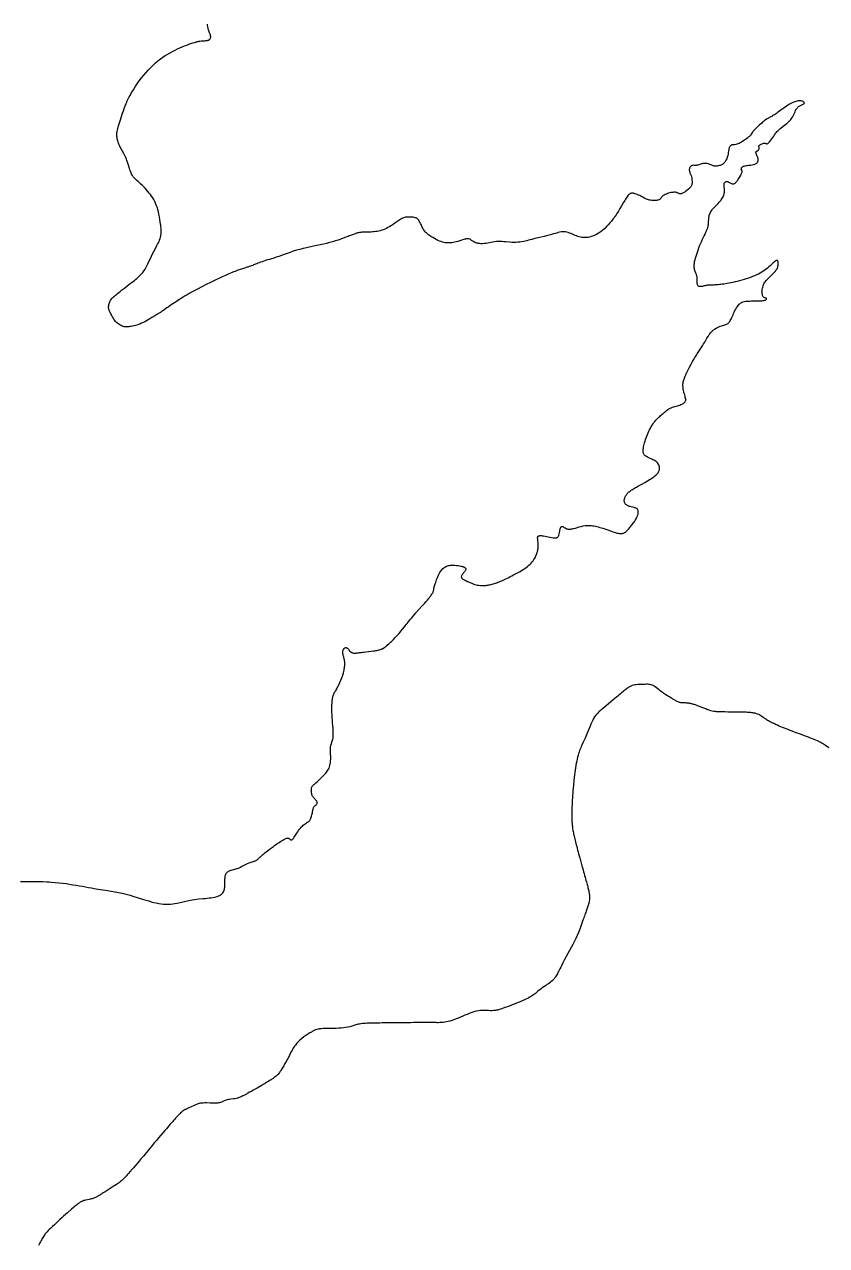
# Model space of a CAD drawing. Header units: millimetres. Extents: x -2361 to 3434, y -911 to 5460.
# Drawn here: x -776 to 1315, y -909 to 2275 of the extents above; entities that cross this region are included whole.
import ezdxf

# ---------------------------------------------------------------- set-up
doc = ezdxf.new("R2010")
doc.units = ezdxf.units.MM
doc.layers.add('180', color=7, linetype='Continuous')

msp = doc.modelspace()

# ---------------------------------------------------------------- linework, layer by layer
at = {"layer": '180', "elevation": 180}
for points in [[(-786.7, 40.2), (-763.2, 40.3), (-751.4, 40.2), (-739.9, 40), (-728.5, 39.6), (-717.5, 39.1), (-712.1, 38.8), (-706.8, 38.4), (-696.5, 37.6), (-686.6, 36.6), (-677, 35.5), (-667.7, 34.3), (-658.7, 33), (-650, 31.6), (-641.5, 30.2), (-633.2, 28.8), (-625.1, 27.3), (-617.2, 25.8), (-609.4, 24.4), (-601.7, 23), (-594.1, 21.7), (-579.2, 19.2), (-564.5, 16.9), (-550, 14.5), (-535.7, 12), (-521.5, 9.2), (-514.5, 7.6), (-507.5, 5.9), (-500.5, 4), (-493.5, 2), (-479.6, -2.3), (-465.8, -6.7), (-459, -8.8), (-452.3, -10.9), (-445.6, -12.8), (-439, -14.6), (-432.5, -16.1), (-426.1, -17.4), (-419.8, -18.3), (-413.5, -19), (-407.4, -19.2), (-401.4, -19.2), (-395.5, -18.8), (-389.6, -18.2), (-383.9, -17.4), (-378.1, -16.4), (-366.8, -14.1), (-355.6, -11.6), (-344.3, -9.2), (-338.6, -8.1), (-332.9, -7.2), (-321.6, -5.7), (-310.4, -4.5), (-305, -4), (-299.8, -3.4), (-294.7, -2.9), (-289.9, -2.3), (-285.3, -1.6), (-281, -0.8), (-277, 0.1), (-273.4, 1.1), (-270.1, 2.3), (-267.2, 3.7), (-264.7, 5.2), (-262.5, 6.9), (-260.6, 8.7), (-259, 10.7), (-257.6, 12.8), (-256.5, 15), (-255.6, 17.3), (-254.9, 19.7), (-254.3, 22.2), (-253.9, 24.8), (-253.7, 27.5), (-253.5, 30.2), (-253.5, 35.8), (-253.5, 41.4), (-253.4, 46.9), (-253.2, 49.5), (-253, 52), (-252.6, 54.4), (-252, 56.7), (-251.2, 58.8), (-250.2, 60.7), (-249, 62.5), (-247.5, 64), (-245.8, 65.3), (-243.9, 66.5), (-241.8, 67.5), (-239.6, 68.5), (-237.3, 69.3), (-234.9, 70), (-230.1, 71.4), (-225.2, 72.7), (-222.9, 73.4), (-220.7, 74.1), (-218.5, 74.9), (-216.5, 75.8), (-212.7, 77.6), (-209, 79.5), (-205.5, 81.4), (-202, 83.3), (-198.4, 85.1), (-194.6, 86.7), (-190.6, 88.2), (-182.6, 90.8), (-178.8, 92.1), (-175.3, 93.4), (-173.8, 94.1), (-172.3, 94.8), (-171, 95.6), (-169.7, 96.4), (-167.4, 98.3), (-166.3, 99.3), (-165.1, 100.4), (-163.8, 101.7), (-162.3, 103.1), (-160.8, 104.6), (-159, 106.3), (-157, 108.1), (-154.7, 110.2), (-152.1, 112.4), (-149.2, 114.8), (-146, 117.3), (-142.5, 120), (-138.8, 122.8), (-135, 125.7), (-127.1, 131.4), (-123.2, 134.2), (-119.3, 136.9), (-115.6, 139.5), (-112, 141.9), (-108.7, 144.1), (-105.6, 146.1), (-104.1, 146.9), (-102.8, 147.7), (-100.3, 149.2), (-98.2, 150.3), (-96.3, 151.2), (-94.7, 152), (-93.2, 152.5), (-92, 152.8), (-91, 153.1), (-90.1, 153.1), (-89.3, 153.1), (-88.1, 152.8), (-87.1, 152.3), (-86.2, 151.7), (-84.6, 150.5), (-83.2, 149.4), (-82.5, 148.9), (-81.7, 148.5), (-81, 148.3), (-80.2, 148.2), (-79.5, 148.3), (-78.6, 148.6), (-77.8, 149.2), (-76.9, 149.9), (-75.9, 150.9), (-74.9, 152.2), (-73.8, 153.8), (-72.6, 155.7), (-71.2, 157.8), (-69.6, 160.3), (-67.9, 163.1), (-65.9, 166.2), (-63.7, 169.5), (-61.5, 172.8), (-59.1, 176.1), (-56.6, 179.2), (-54.1, 182.1), (-51.6, 184.6), (-49.1, 186.8), (-46.6, 188.8), (-44.2, 190.5), (-42, 192), (-39.9, 193.3), (-38, 194.5), (-36.3, 195.6), (-34.8, 196.7), (-33.4, 197.8), (-32.2, 199.2), (-31.1, 200.7), (-30.1, 202.6), (-29.2, 204.9), (-28.3, 207.5), (-27.4, 210.4), (-26.7, 213.3), (-25.4, 219.3), (-24.9, 222), (-24.4, 224.6), (-23.9, 226.9), (-23.5, 229), (-22.9, 230.9), (-22.3, 232.6), (-21.4, 234.2), (-20.4, 235.6), (-19.2, 236.8), (-18, 238), (-15.5, 240.1), (-14.4, 241.1), (-13.5, 242.1), (-12.9, 243.2), (-12.6, 244.3), (-12.6, 245.5), (-12.8, 246.7), (-13.3, 247.9), (-14.1, 249.2), (-15.1, 250.6), (-16.4, 252), (-17.9, 253.5), (-19.4, 255.1), (-20.9, 256.8), (-22.4, 258.6), (-23.7, 260.4), (-24.8, 262.4), (-25.8, 264.5), (-26.5, 266.7), (-27.1, 268.9), (-27.5, 271.1), (-27.9, 273.4), (-28.1, 275.6), (-28.2, 277.7), (-28.1, 279.9), (-27.9, 281.9), (-27.5, 283.9), (-26.9, 285.8), (-26, 287.6), (-24.9, 289.3), (-23.5, 291), (-22, 292.5), (-20.3, 294), (-16.8, 297), (-13.3, 300), (-9.9, 303.2), (-8.1, 304.9), (-6.3, 306.7), (-4.3, 308.6), (-2.2, 310.6), (0, 312.8), (2.3, 315), (7, 319.8), (9.2, 322.3), (11.3, 324.8), (13.3, 327.4), (15.1, 330), (16.7, 332.8), (18.2, 335.7), (19.4, 338.8), (20.4, 342.2), (21.1, 345.9), (21.7, 349.9), (22.1, 354.1), (22.3, 358.4), (22.3, 362.7), (22.3, 367), (22.2, 371.1), (22, 374.9), (21.9, 378.6), (21.8, 382), (21.8, 385.3), (21.9, 388.4), (22.2, 391.4), (22.7, 394.3), (23.4, 397.1), (24.3, 399.9), (26.1, 405.5), (27, 408.4), (27.8, 411.4), (28.4, 414.5), (28.8, 417.9), (29, 421.6), (29.1, 425.6), (29, 427.8), (29, 430.1), (28.9, 432.5), (28.7, 435), (28.6, 437.7), (28.4, 440.5), (28.2, 443.4), (27.9, 446.5), (27.4, 453), (26.8, 459.9), (26.3, 467), (25.9, 474.1), (25.6, 481.2), (25.4, 488.2), (25.4, 494.9), (25.6, 501.3), (25.7, 504.3), (25.9, 507.3), (26.2, 510.1), (26.5, 512.7), (26.8, 515.2), (27.1, 517.6), (27.5, 519.8), (28, 521.9), (28.5, 523.7), (29, 525.4), (29.5, 527), (30.1, 528.4), (31.3, 530.9), (32.6, 533.2), (35.3, 537.4), (36.7, 539.6), (38.1, 542), (39.4, 544.5), (40.7, 547.2), (43.4, 552.9), (46.1, 558.8), (48.8, 565), (51.4, 571.2), (53.7, 577.7), (55.7, 584.2), (56.5, 587.5), (57.2, 590.8), (57.8, 594.1), (58.2, 597.3), (58.6, 600.4), (58.8, 603.5), (58.9, 606.5), (58.9, 609.5), (58.8, 612.3), (58.5, 615.1), (58.1, 617.7), (57.5, 620.2), (56.9, 622.6), (56.2, 624.9), (55.6, 627.1), (55, 629.2), (54.5, 631.2), (54.1, 633.1), (53.9, 635), (53.8, 636.7), (53.9, 638.4), (54, 640), (54.3, 641.4), (54.6, 642.8), (55.1, 644), (55.6, 645.1), (56.2, 646.1), (56.9, 647), (57.6, 647.8), (58.4, 648.5), (59.3, 649.1), (60.3, 649.5), (61.4, 649.8), (62.5, 649.8), (63.7, 649.5), (65, 648.9), (65.6, 648.5), (66.3, 647.9), (67.7, 646.4), (69.2, 644.6), (70.8, 642.6), (72.5, 640.6), (74.5, 638.8), (75.6, 637.9), (76.7, 637.2), (77.8, 636.6), (79.1, 636.1), (80.4, 635.7), (81.8, 635.5), (83.3, 635.4), (84.9, 635.3), (86.6, 635.4), (88.4, 635.5), (90.4, 635.7), (92.4, 636), (94.6, 636.3), (97, 636.6), (99.5, 636.9), (102.1, 637.3), (105, 637.7), (108, 638), (114.3, 638.8), (127.6, 640.3), (134, 641.1), (137.1, 641.6), (140, 642), (142.7, 642.5), (145.3, 643), (147.7, 643.5), (149.8, 644.1), (151.8, 644.7), (153.7, 645.4), (155.5, 646.1), (157.2, 646.9), (160.5, 648.8), (162.2, 649.9), (163.9, 651.1), (165.6, 652.5), (167.5, 654), (169.4, 655.6), (171.5, 657.4), (173.7, 659.4), (176, 661.5), (178.3, 663.7), (180.8, 666), (185.8, 670.8), (190.8, 676), (195.9, 681.3), (200.7, 686.8), (205.3, 692.2), (209.8, 697.8), (214.4, 703.6), (216.8, 706.7), (219.2, 709.8), (221.8, 713), (224.5, 716.4), (227.4, 720), (230.5, 723.6), (233.7, 727.5), (237.2, 731.5), (240.8, 735.7), (244.6, 740), (260.2, 757.5), (264, 761.8), (267.7, 766), (271.1, 770), (274.4, 773.8), (277.4, 777.3), (278.7, 779), (280, 780.6), (281.2, 782.2), (282.3, 783.6), (283.3, 785), (284.2, 786.3), (285.9, 788.7), (287.2, 790.9), (288.3, 792.8), (289.1, 794.5), (289.8, 796.1), (290.3, 797.5), (290.6, 798.8), (290.9, 800), (291.2, 802.1), (291.5, 804.2), (292, 806.4), (292.5, 808.6), (293.2, 811), (294.1, 813.5), (295, 816.4), (296.1, 819.5), (297.3, 822.9), (298.6, 826.7), (300, 830.6), (301.6, 834.5), (303.2, 838.4), (305, 842.1), (306.8, 845.5), (308.8, 848.5), (310.8, 851.3), (312.9, 853.7), (315.1, 855.8), (317.3, 857.6), (319.5, 859.2), (321.8, 860.6), (324.1, 861.8), (326.6, 862.8), (329.1, 863.6), (332, 864.2), (335, 864.6), (338.4, 864.8), (342.2, 864.7), (346.2, 864.5), (350.2, 864.1), (354.3, 863.5), (358.3, 862.9), (361.9, 862.1), (363.6, 861.7), (365.2, 861.3), (366.6, 860.8), (368, 860.4), (369.2, 859.9), (370.3, 859.4), (371.3, 858.9), (372.1, 858.4), (372.9, 857.8), (373.5, 857.2), (374, 856.6), (374.3, 856), (374.6, 855.4), (374.7, 854.7), (374.7, 854), (374.6, 853.3), (374.1, 851.8), (373.2, 850.3), (372.1, 848.7), (370.8, 847), (368, 843.7), (366.7, 842), (365.6, 840.3), (364.5, 838.7), (363.7, 837.2), (363.2, 835.7), (362.9, 834.3), (363, 833), (363.4, 831.9), (364.2, 830.7), (365.4, 829.7), (366.9, 828.6), (368.7, 827.4), (371, 826.2), (373.5, 824.9), (376.3, 823.6), (379.4, 822.2), (385.8, 819.4), (392.2, 816.7), (395.3, 815.5), (398.4, 814.4), (401.6, 813.5), (405, 812.7), (408.7, 812.1), (412.6, 811.7), (414.7, 811.6), (416.9, 811.5), (419.2, 811.5), (421.5, 811.5), (424, 811.7), (426.5, 811.9), (429.1, 812.2), (431.8, 812.5), (434.5, 813), (437.3, 813.5), (440.2, 814.1), (443.1, 814.9), (446.1, 815.7), (449.1, 816.6), (452.2, 817.6), (455.3, 818.7), (458.5, 820), (461.7, 821.3), (465, 822.7), (468.4, 824.2), (471.9, 825.7), (475.5, 827.4), (479.1, 829.1), (482.9, 831), (486.8, 832.9), (490.7, 834.9), (494.8, 836.9), (499, 839.1), (507.5, 843.5), (516, 848.3), (520.1, 850.8), (524.2, 853.4), (528.2, 856), (532, 858.7), (535.7, 861.5), (539.1, 864.3), (542.3, 867.3), (545.2, 870.2), (547.9, 873.3), (550.3, 876.4), (552.4, 879.5), (554.3, 882.7), (556, 885.8), (557.5, 888.9), (558.8, 892), (559.9, 895.1), (560.8, 898.1), (561.6, 901), (562.2, 903.9), (562.7, 906.6), (563.1, 909.3), (563.3, 911.8), (563.5, 914.2), (563.6, 916.5), (563.6, 918.6), (563.5, 920.7), (563.4, 922.6), (563.2, 924.4), (562.8, 927.8), (562.4, 930.7), (562, 933.2), (561.8, 935.4), (561.8, 936.3), (561.8, 937.2), (561.9, 938), (562.1, 938.7), (562.4, 939.3), (562.8, 939.8), (563.3, 940.3), (563.9, 940.7), (564.6, 941), (565.5, 941.3), (566.5, 941.5), (567.6, 941.6), (568.9, 941.6), (570.4, 941.6), (571.9, 941.6), (573.6, 941.5), (577.2, 941.1), (581.1, 940.5), (585.2, 939.8), (589.4, 938.9), (597.9, 936.9), (602, 936.1), (603.9, 935.8), (605.8, 935.6), (607.5, 935.6), (609.2, 935.7), (610.7, 935.9), (612.1, 936.4), (613.3, 937), (614.4, 937.9), (615.3, 939), (616.1, 940.3), (616.8, 941.7), (617.4, 943.3), (618.3, 946.6), (619, 950.2), (619.5, 953.7), (620.1, 957), (620.4, 958.5), (620.8, 959.8), (621.2, 961), (621.7, 962.1), (622.1, 963), (622.7, 963.9), (623.2, 964.5), (623.8, 965.1), (624.4, 965.5), (625.1, 965.7), (625.8, 965.9), (626.5, 965.9), (627.2, 965.7), (628, 965.4), (628.8, 965), (629.7, 964.5), (631.5, 963.2), (633.7, 961.8), (636.2, 960.4), (637.5, 959.8), (639, 959.3), (640.6, 958.9), (642.4, 958.6), (644.2, 958.5), (646.2, 958.5), (648.3, 958.7), (650.6, 959), (652.9, 959.5), (655.3, 960), (660.3, 961.3), (670.6, 964.3), (675.8, 965.7), (680.9, 966.8), (686, 967.7), (688.6, 968), (691.2, 968.2), (693.9, 968.3), (696.7, 968.3), (699.6, 968.2), (702.6, 967.9), (705.7, 967.5), (709, 967), (712.5, 966.3), (716.1, 965.4), (719.8, 964.5), (723.7, 963.3), (731.6, 960.9), (739.6, 958.2), (747.4, 955.6), (751.1, 954.3), (754.7, 953), (758.1, 951.9), (761.3, 950.9), (764.3, 949.9), (767.1, 949.1), (769.6, 948.5), (772, 948), (774.1, 947.6), (776.2, 947.3), (778, 947.1), (779.8, 947.1), (781.5, 947.3), (783, 947.5), (784.5, 947.9), (786, 948.4), (787.4, 949.1), (788.8, 949.8), (790.2, 950.7), (791.5, 951.8), (794.2, 954.1), (796.9, 956.8), (799.5, 959.8), (802.2, 962.9), (807.5, 969.5), (812.7, 976.3), (815.1, 979.7), (817.4, 983.2), (819.5, 986.8), (821.2, 990.4), (822.6, 994.2), (823.2, 996), (823.7, 997.9), (824, 999.7), (824.2, 1001.5), (824.2, 1003.2), (824.1, 1004.8), (823.9, 1006.3), (823.5, 1007.8), (822.8, 1009.1), (822, 1010.3), (821, 1011.4), (819.8, 1012.3), (818.5, 1013.1), (816.9, 1013.8), (815.3, 1014.4), (813.5, 1014.9), (809.8, 1015.8), (806, 1016.6), (802.3, 1017.6), (800.5, 1018.1), (798.8, 1018.7), (797.2, 1019.3), (795.8, 1020.1), (794.4, 1020.9), (793.2, 1021.8), (792.1, 1022.8), (791.1, 1023.9), (790.2, 1025), (789.5, 1026.2), (788.9, 1027.4), (788.5, 1028.8), (788.1, 1030.1), (787.9, 1031.6), (787.9, 1033.1), (787.9, 1034.6), (788.1, 1036.2), (788.5, 1037.9), (789, 1039.5), (789.6, 1041.2), (790.3, 1042.9), (791.2, 1044.7), (792.2, 1046.4), (793.3, 1048.1), (794.6, 1049.8), (796, 1051.5), (797.5, 1053.1), (799.2, 1054.7), (800.9, 1056.3), (802.8, 1057.8), (804.8, 1059.3), (807, 1060.8), (809.2, 1062.3), (811.6, 1063.8), (814.1, 1065.3), (816.7, 1066.8), (819.4, 1068.3), (822.3, 1069.9), (825.3, 1071.5), (828.4, 1073.2), (831.6, 1074.9), (834.9, 1076.7), (841.8, 1080.5), (848.8, 1084.5), (855.7, 1088.7), (858.9, 1090.8), (862.1, 1092.9), (865, 1095.1), (867.7, 1097.2), (870.2, 1099.4), (872.4, 1101.5), (874.3, 1103.6), (875.9, 1105.7), (877.2, 1107.7), (878.2, 1109.7), (878.9, 1111.7), (879.4, 1113.6), (879.7, 1115.5), (879.8, 1117.3), (879.8, 1119), (879.6, 1120.7), (879.2, 1122.3), (878.8, 1123.9), (877.7, 1126.7), (876.4, 1129.2), (874.8, 1131.4), (873, 1133.3), (870.9, 1135.1), (868.5, 1136.7), (865.8, 1138.2), (862.7, 1139.7), (859.3, 1141.2), (852.2, 1144.3), (848.8, 1145.9), (845.6, 1147.7), (844.2, 1148.6), (842.8, 1149.5), (841.6, 1150.5), (840.5, 1151.6), (839.6, 1152.7), (838.8, 1154), (838.1, 1155.4), (837.6, 1156.9), (837.2, 1158.5), (837, 1160.4), (836.9, 1162.5), (837, 1164.7), (837.2, 1167.2), (837.6, 1170), (838.2, 1173.1), (838.9, 1176.4), (839.8, 1180), (840.8, 1183.9), (842, 1187.9), (843.3, 1192.1), (844.8, 1196.3), (846.4, 1200.7), (848.1, 1205), (849.9, 1209.4), (851.9, 1213.7), (853.9, 1217.9), (856, 1222), (858.3, 1225.9), (860.5, 1229.6), (862.9, 1233.2), (865.3, 1236.5), (867.8, 1239.6), (870.2, 1242.6), (872.7, 1245.3), (875.2, 1247.9), (877.7, 1250.4), (880.1, 1252.7), (882.4, 1254.9), (884.7, 1256.9), (887, 1258.8), (889.1, 1260.5), (891.1, 1262.2), (893, 1263.8), (894.9, 1265.2), (896.6, 1266.6), (898.3, 1267.9), (901.4, 1270.2), (904.4, 1272.1), (907.4, 1273.8), (910.4, 1275.3), (913.4, 1276.5), (916.6, 1277.6), (919.9, 1278.6), (926.4, 1280.3), (929.5, 1281.2), (932.5, 1282.2), (935.4, 1283.2), (938.1, 1284.3), (940.5, 1285.6), (942.6, 1286.9), (944.4, 1288.3), (945.9, 1289.9), (946.9, 1291.5), (947.6, 1293.3), (947.9, 1295.2), (947.9, 1297.3), (947.6, 1299.7), (947, 1302.4), (946.3, 1305.4), (945.4, 1308.8), (944.3, 1312.4), (943.3, 1316.3), (942.4, 1320.4), (941.5, 1324.5), (941, 1328.7), (940.7, 1332.8), (940.8, 1336.8), (941, 1338.9), (941.3, 1340.9), (941.7, 1343.1), (942.2, 1345.3), (942.9, 1347.5), (943.6, 1349.9), (944.5, 1352.4), (945.5, 1355), (946.6, 1357.8), (947.9, 1360.7), (949.3, 1363.8), (950.9, 1367), (952.5, 1370.4), (954.2, 1373.8), (958, 1381), (962, 1388.3), (966.1, 1395.6), (970.2, 1402.6), (972.2, 1406), (974.2, 1409.2), (976.1, 1412.4), (978, 1415.3), (981.6, 1421), (985.1, 1426.3), (988.5, 1431.4), (991.7, 1436.4), (994.8, 1441.4), (997.7, 1446.4), (1003.5, 1456.4), (1006.4, 1461.2), (1009.4, 1465.8), (1010.9, 1467.9), (1012.5, 1470), (1014.2, 1472), (1015.9, 1473.8), (1017.6, 1475.5), (1019.5, 1477.1), (1021.3, 1478.6), (1023.2, 1479.9), (1027, 1482.3), (1030.9, 1484.4), (1034.6, 1486.1), (1038.2, 1487.5), (1041.5, 1488.6), (1044.6, 1489.6), (1047.4, 1490.4), (1050, 1491.2), (1052.4, 1491.9), (1054.6, 1492.8), (1056.5, 1493.8), (1058.3, 1495), (1060, 1496.5), (1061.5, 1498.2), (1062.9, 1500.1), (1064.3, 1502.3), (1065.7, 1504.8), (1067, 1507.6), (1068.4, 1510.6), (1069.9, 1513.9), (1071.4, 1517.3), (1073, 1520.9), (1074.6, 1524.6), (1076.4, 1528.3), (1078.4, 1531.9), (1080.5, 1535.5), (1082.7, 1539), (1085.2, 1542.1), (1087.8, 1545), (1089.2, 1546.3), (1090.7, 1547.5), (1092.2, 1548.5), (1093.8, 1549.5), (1095.5, 1550.3), (1097.2, 1550.9), (1100.7, 1552), (1104.4, 1552.7), (1108, 1553.1), (1111.7, 1553.3), (1115.2, 1553.4), (1118.6, 1553.5), (1121.9, 1553.6), (1125, 1553.6), (1137.1, 1553.8), (1143.2, 1554), (1146.2, 1554.1), (1148.9, 1554.4), (1151.5, 1554.8), (1153.7, 1555.2), (1154.7, 1555.5), (1155.6, 1555.8), (1157, 1556.5), (1158, 1557.3), (1158.7, 1558.1), (1159, 1558.8), (1158.9, 1559.6), (1158.4, 1560.1), (1157.6, 1560.6), (1156.5, 1561), (1155.2, 1561.4), (1153.9, 1561.8), (1152.5, 1562.4), (1151.2, 1563.3), (1150.1, 1564.5), (1149.2, 1566.1), (1148.5, 1568), (1148, 1570.1), (1147.6, 1572.5), (1147.5, 1575.1), (1147.4, 1577.9), (1147.6, 1580.8), (1147.8, 1583.8), (1148.2, 1586.7), (1148.8, 1589.7), (1149.6, 1592.6), (1150.5, 1595.3), (1151.6, 1597.9), (1152.9, 1600.3), (1154.4, 1602.5), (1156.1, 1604.6), (1157.9, 1606.7), (1159.9, 1608.8), (1162, 1610.9), (1164.2, 1613.1), (1168.9, 1617.8), (1173.6, 1622.6), (1175.8, 1625), (1178, 1627.2), (1180, 1629.3), (1181.8, 1631.4), (1183.4, 1633.4), (1184.8, 1635.5), (1186.1, 1637.6), (1187.1, 1639.8), (1188, 1642.2), (1188.6, 1644.6), (1189, 1647.1), (1189.2, 1649.5), (1189.2, 1651.8), (1189, 1653.9), (1188.7, 1655.7), (1188.4, 1656.5), (1188.1, 1657.2), (1187.8, 1657.7), (1187.4, 1658.2), (1187, 1658.6), (1186.5, 1658.8), (1185.9, 1659), (1185.3, 1659), (1184.7, 1658.9), (1184, 1658.8), (1183.2, 1658.4), (1182.4, 1658), (1181.5, 1657.5), (1180.5, 1656.8), (1179.5, 1656), (1178.4, 1655), (1176.1, 1652.9), (1173.5, 1650.5), (1170.7, 1647.8), (1167.8, 1645), (1164.6, 1642.2), (1161.3, 1639.4), (1157.9, 1636.6), (1154.2, 1633.8), (1150.4, 1631.2), (1146.3, 1628.6), (1142, 1626), (1137.5, 1623.6), (1132.7, 1621.3), (1127.7, 1619.1), (1122.4, 1616.9), (1117, 1614.9), (1111.5, 1612.9), (1105.8, 1611), (1100, 1609.2), (1088.3, 1605.9), (1082.5, 1604.4), (1076.9, 1603), (1071.3, 1601.8), (1066, 1600.7), (1061, 1599.7), (1056.3, 1598.9), (1051.8, 1598.2), (1047.5, 1597.6), (1043.4, 1597.1), (1039.6, 1596.7), (1036, 1596.3), (1032.6, 1596), (1029.4, 1595.7), (1026.4, 1595.4), (1023.7, 1595.2), (1021.3, 1595.1), (1019.2, 1595), (1017.4, 1594.9), (1015.8, 1594.9), (1014.5, 1594.9), (1012, 1595), (1009.5, 1594.9), (1008.1, 1594.8), (1006.6, 1594.6), (1004.9, 1594.4), (1003, 1594.1), (1001, 1593.7), (998.8, 1593.2), (996.4, 1592.7), (993.9, 1592.1), (991.4, 1591.6), (988.9, 1591.2), (986.5, 1590.9), (984.4, 1590.9), (983.5, 1591), (982.6, 1591.2), (981.9, 1591.5), (981.2, 1591.9), (980.6, 1592.3), (980.1, 1592.8), (979.4, 1594), (978.8, 1595.5), (978.4, 1597.2), (978.2, 1599.1), (978.1, 1601.1), (978, 1605.5), (978, 1610), (977.7, 1614.4), (977.5, 1616.5), (977.1, 1618.5), (976.1, 1622.5), (974.7, 1626.4), (973, 1630.5), (972.1, 1632.7), (971.3, 1635.1), (970.6, 1637.8), (970.1, 1640.7), (970, 1642.3), (969.9, 1644), (970, 1645.8), (970.1, 1647.7), (970.3, 1649.6), (970.6, 1651.7), (971.3, 1656), (972.3, 1660.6), (973.6, 1665.5), (975, 1670.5), (976.6, 1675.7), (978.4, 1680.9), (980.2, 1686.3), (982.2, 1691.7), (984.3, 1697.1), (986.6, 1702.5), (988.9, 1707.8), (991.3, 1713.1), (993.7, 1718.2), (996.2, 1723.2), (998.5, 1728), (1000.6, 1732.5), (1002.5, 1736.8), (1003.4, 1738.9), (1004.1, 1740.8), (1004.8, 1742.7), (1005.4, 1744.5), (1006.3, 1747.9), (1006.9, 1751.1), (1007.4, 1754), (1007.6, 1756.6), (1007.8, 1759.1), (1007.8, 1761.4), (1007.9, 1765.7), (1008.1, 1769.9), (1008.4, 1772), (1008.8, 1774.3), (1009.4, 1776.7), (1010.3, 1779.3), (1011.5, 1782), (1012.9, 1784.9), (1014.7, 1787.9), (1016.9, 1791), (1018.1, 1792.6), (1019.5, 1794.2), (1022.4, 1797.6), (1025.6, 1801), (1028.9, 1804.3), (1032.2, 1807.7), (1035.3, 1811), (1038.1, 1814.1), (1039.4, 1815.6), (1040.5, 1817.1), (1042.5, 1819.9), (1044.2, 1822.6), (1045.6, 1825.2), (1046.6, 1827.6), (1047.4, 1830), (1048, 1832.4), (1048.5, 1834.7), (1048.8, 1836.9), (1048.9, 1839.2), (1049, 1841.5), (1048.8, 1846), (1048.3, 1850.5), (1048.1, 1852.7), (1048, 1854.8), (1048, 1856.8), (1048.2, 1858.7), (1048.7, 1860.3), (1049.4, 1861.7), (1050.3, 1862.8), (1051.3, 1863.8), (1052.4, 1864.5), (1053.5, 1865), (1054.6, 1865.3), (1055.5, 1865.4), (1056.4, 1865.4), (1057.2, 1865.1), (1058, 1864.7), (1058.9, 1864.2), (1059.8, 1863.6), (1061, 1862.8), (1062.3, 1862), (1063.8, 1861.2), (1065.5, 1860.4), (1067.2, 1859.7), (1068.9, 1859.2), (1070.6, 1858.9), (1072.2, 1858.9), (1073.7, 1859.2), (1075.2, 1859.8), (1076.6, 1860.6), (1078, 1861.8), (1079.4, 1863.2), (1080.8, 1864.8), (1082.3, 1866.6), (1083.7, 1868.6), (1085.2, 1870.7), (1088, 1875.2), (1090.6, 1879.7), (1091.7, 1881.9), (1092.7, 1883.9), (1093.6, 1885.8), (1094.3, 1887.5), (1094.8, 1889.1), (1095, 1890.5), (1095, 1891.6), (1094.8, 1892.6), (1094.5, 1893.5), (1094.1, 1894.2), (1093.3, 1895.7), (1093, 1896.5), (1093, 1897.3), (1093.1, 1898.3), (1093.4, 1899.2), (1093.9, 1900.2), (1094.5, 1901.2), (1095.4, 1902.2), (1096.5, 1903.1), (1097.7, 1903.9), (1099.1, 1904.6), (1100.6, 1905.3), (1102.2, 1905.8), (1105.4, 1906.7), (1108.5, 1907.1), (1111.6, 1907.4), (1114.7, 1907.6), (1118, 1908), (1121.4, 1908.6), (1124.9, 1909.4), (1128.2, 1910.6), (1129.8, 1911.2), (1131.3, 1912), (1132.7, 1912.9), (1133.9, 1913.9), (1135, 1915), (1135.8, 1916.3), (1136.5, 1917.7), (1136.9, 1919.2), (1137.2, 1920.8), (1137.2, 1922.4), (1137.1, 1923.9), (1136.9, 1925.4), (1136.5, 1926.8), (1136, 1928.1), (1134.7, 1930.6), (1133.5, 1933), (1132.3, 1935.5), (1131.6, 1938.1), (1131.3, 1939.3), (1131.2, 1940.4), (1131.2, 1941.4), (1131.3, 1942.2), (1131.6, 1942.8), (1132, 1943.3), (1133, 1944), (1134.2, 1944.5), (1135.5, 1945.2), (1136.8, 1946.1), (1138, 1947.2), (1138.5, 1947.9), (1138.9, 1948.6), (1139.5, 1950.3), (1139.7, 1952), (1139.6, 1952.9), (1139.5, 1953.7), (1139, 1955.1), (1138.7, 1956.5), (1138.6, 1957.1), (1138.8, 1957.7), (1139.2, 1958.3), (1139.7, 1958.9), (1140.4, 1959.5), (1141.2, 1960.1), (1143, 1961.2), (1145, 1962.3), (1147, 1963.4), (1149.1, 1964.2), (1151.1, 1964.8), (1153.1, 1965), (1154.9, 1964.8), (1156.6, 1964.4), (1158.1, 1963.7), (1158.9, 1963.5), (1159.8, 1963.4), (1160.7, 1963.6), (1161.8, 1964.1), (1163, 1964.9), (1164.3, 1966), (1165.7, 1967.4), (1167.2, 1968.9), (1170, 1972.4), (1172.6, 1976), (1177.4, 1983.2), (1179.8, 1987), (1181.1, 1989), (1182.6, 1991), (1184.2, 1993.1), (1186, 1995.2), (1188.1, 1997.4), (1190.5, 1999.7), (1193.1, 2002), (1196, 2004.3), (1202.2, 2009), (1208.5, 2013.7), (1211.5, 2016.2), (1214.3, 2018.6), (1217, 2021.1), (1219.6, 2023.8), (1221.9, 2026.5), (1224.2, 2029.5), (1226.2, 2032.7), (1228.1, 2036.1), (1229.9, 2039.7), (1231.6, 2043.3), (1233.2, 2046.7), (1234.7, 2050), (1236.2, 2052.9), (1236.9, 2054.2), (1237.7, 2055.4), (1238.5, 2056.4), (1239.2, 2057.4), (1240.8, 2059), (1242.4, 2060.3), (1244, 2061.4), (1247.4, 2063.2), (1251.1, 2064.9), (1252.8, 2065.8), (1254.3, 2066.7), (1255.7, 2067.6), (1256.6, 2068.5), (1257, 2069), (1257.2, 2069.5), (1257.4, 2069.9), (1257.4, 2070.4), (1257.1, 2071.3), (1256.4, 2072.2), (1255.4, 2073), (1254.1, 2073.7), (1252.4, 2074.3), (1250.5, 2074.7), (1248.4, 2075), (1246.1, 2075.1), (1243.6, 2075.1), (1241, 2074.9), (1238.3, 2074.5), (1235.5, 2073.9), (1232.7, 2073.1), (1229.9, 2072.1), (1227, 2070.9), (1224, 2069.4), (1220.8, 2067.8), (1217.6, 2065.9), (1214.2, 2063.8), (1210.7, 2061.5), (1203.5, 2056.5), (1199.9, 2054), (1196.5, 2051.5), (1193.2, 2049.1), (1190.1, 2046.8), (1187.2, 2044.7), (1184.4, 2042.7), (1181.8, 2040.8), (1179.3, 2039.1), (1176.8, 2037.6), (1174.5, 2036.2), (1172.2, 2034.9), (1169.9, 2033.7), (1167.8, 2032.6), (1165.7, 2031.5), (1163.7, 2030.5), (1161.9, 2029.5), (1158.5, 2027.5), (1155.3, 2025.3), (1153.6, 2024.1), (1151.9, 2022.7), (1150.1, 2021.1), (1148.2, 2019.4), (1146.1, 2017.5), (1144, 2015.6), (1139.6, 2011.5), (1135.1, 2007.4), (1130.8, 2003.5), (1128.9, 2001.7), (1127, 1999.9), (1125.4, 1998.2), (1124, 1996.6), (1122.9, 1995.1), (1122, 1993.6), (1120.5, 1990.9), (1119.1, 1988.4), (1118.3, 1987.3), (1117.4, 1986.1), (1116.4, 1985), (1115.3, 1983.9), (1114, 1982.7), (1112.7, 1981.6), (1111.2, 1980.4), (1109.6, 1979.1), (1106.1, 1976.6), (1102.6, 1974), (1099.2, 1971.7), (1096, 1969.6), (1093.1, 1967.8), (1090.2, 1966.1), (1087.2, 1964.5), (1084.2, 1963.1), (1081.2, 1962), (1078.3, 1961.2), (1075.6, 1960.8), (1073, 1960.6), (1070.8, 1960.5), (1068.8, 1960.4), (1068, 1960.2), (1067.1, 1959.9), (1066.3, 1959.5), (1065.5, 1958.9), (1064.7, 1958.1), (1063.9, 1957.2), (1063.1, 1956), (1062.4, 1954.7), (1061.7, 1953.3), (1061.2, 1951.7), (1060.7, 1950.1), (1060.3, 1948.3), (1059.7, 1944.5), (1059.1, 1940.5), (1058.5, 1936.4), (1057.6, 1932.4), (1056.4, 1928.3), (1054.9, 1924.3), (1053, 1920.4), (1051.9, 1918.6), (1050.8, 1916.8), (1049.6, 1915.2), (1048.4, 1913.7), (1047.1, 1912.4), (1045.8, 1911.2), (1044.4, 1910.2), (1042.9, 1909.3), (1041.4, 1908.5), (1039.7, 1907.8), (1038, 1907.1), (1036.1, 1906.5), (1032.1, 1905.6), (1030.1, 1905.2), (1028.1, 1905), (1026.2, 1905), (1024.3, 1905.1), (1022.6, 1905.4), (1020.9, 1905.8), (1017.6, 1906.9), (1014.4, 1908.2), (1011, 1909.6), (1007.6, 1910.9), (1004.2, 1911.8), (1002.4, 1912.1), (1000.7, 1912.3), (998.9, 1912.4), (997, 1912.3), (995.2, 1912.1), (993.2, 1911.8), (991.2, 1911.3), (989.2, 1910.7), (984.9, 1909.4), (980.8, 1908), (978.8, 1907.5), (977, 1907.2), (975.3, 1907), (973.7, 1907), (970.7, 1907.1), (967.8, 1907.2), (966.4, 1907), (965, 1906.8), (963.6, 1906.3), (962.3, 1905.8), (961.1, 1905), (960.1, 1904), (959.2, 1902.9), (958.5, 1901.5), (957.9, 1899.9), (957.6, 1898.2), (957.4, 1896.5), (957.4, 1894.6), (957.6, 1892.8), (958, 1891), (958.5, 1889.2), (959.1, 1887.4), (960.5, 1883.9), (961.8, 1880.4), (962.8, 1876.9), (963.6, 1873.3), (964.2, 1869.5), (964.6, 1865.5), (964.8, 1863.5), (964.8, 1861.6), (964.7, 1859.6), (964.4, 1857.7), (963.9, 1855.9), (963.2, 1854.2), (962.2, 1852.6), (961.1, 1851), (959.8, 1849.5), (958.3, 1848), (956.7, 1846.5), (954.9, 1845), (951.2, 1841.8), (947.3, 1838.8), (945.4, 1837.4), (943.5, 1836.2), (941.7, 1835.1), (940, 1834.2), (938.3, 1833.5), (936.7, 1833), (935.2, 1832.7), (933.7, 1832.7), (932.2, 1832.9), (930.7, 1833.3), (927.8, 1834.5), (924.6, 1835.9), (922.8, 1836.4), (920.9, 1836.8), (918.9, 1836.9), (916.7, 1836.9), (914.3, 1836.7), (911.8, 1836.4), (909.2, 1835.9), (906.4, 1835.2), (903.4, 1834.3), (900.4, 1833.4), (897.5, 1832.2), (894.6, 1831), (892, 1829.6), (889.6, 1828.2), (887.6, 1826.6), (886, 1825), (884.6, 1823.3), (883.4, 1821.8), (882.2, 1820.3), (881, 1818.9), (879.7, 1817.8), (878.1, 1817), (876.3, 1816.4), (874.3, 1815.9), (872.1, 1815.7), (869.8, 1815.6), (867.3, 1815.5), (864.7, 1815.6), (859.3, 1815.8), (856.5, 1816.1), (853.8, 1816.5), (851.1, 1817), (848.5, 1817.7), (846, 1818.6), (843.6, 1819.7), (841.3, 1821), (838.8, 1822.4), (836.4, 1823.8), (833.8, 1825.3), (831, 1826.8), (828, 1828.3), (824.9, 1829.7), (821.7, 1831), (818.6, 1832.2), (815.7, 1833.2), (813, 1833.9), (811.7, 1834.2), (810.5, 1834.4), (808.4, 1834.6), (806.5, 1834.5), (804.8, 1834), (803.1, 1833.3), (801.5, 1832.2), (799.9, 1830.8), (798.3, 1829), (796.5, 1826.9), (794.7, 1824.4), (792.8, 1821.8), (790.9, 1818.8), (788.9, 1815.7), (786.9, 1812.4), (784.8, 1809), (780.6, 1801.9), (776.5, 1794.8), (774.5, 1791.3), (772.6, 1788), (768.6, 1781.5), (766.4, 1778.1), (764, 1774.5), (762.6, 1772.6), (761.2, 1770.6), (759.6, 1768.5), (758, 1766.4), (756.2, 1764.1), (754.3, 1761.8), (750.3, 1757), (746, 1752.1), (741.5, 1747.3), (736.8, 1742.7), (732.1, 1738.4), (729.7, 1736.5), (727.4, 1734.7), (725, 1733), (722.7, 1731.4), (720.4, 1729.9), (718.1, 1728.6), (713.6, 1726.2), (709.3, 1724.2), (705.1, 1722.5), (701.2, 1721.2), (697.4, 1720.1), (693.8, 1719.3), (690.4, 1718.8), (687, 1718.6), (683.7, 1718.6), (680.4, 1718.8), (677, 1719.3), (673.6, 1720), (670.2, 1720.9), (666.7, 1721.9), (663.2, 1723.2), (659.7, 1724.5), (656.1, 1726), (648.9, 1729.1), (645.2, 1730.5), (641.6, 1731.8), (637.9, 1732.9), (634.2, 1733.6), (632.4, 1733.8), (630.5, 1733.9), (626.8, 1733.9), (623.1, 1733.4), (619.3, 1732.7), (615.4, 1731.8), (611.6, 1730.7), (603.6, 1728.4), (595.4, 1726), (587.2, 1723.8), (579, 1721.7), (563, 1718.2), (555, 1716.2), (546.9, 1714), (538.4, 1711.7), (534.1, 1710.5), (529.6, 1709.5), (524.9, 1708.5), (520.1, 1707.7), (515.1, 1707.1), (510.1, 1706.6), (504.9, 1706.3), (499.8, 1706.2), (494.6, 1706.3), (489.4, 1706.6), (479.1, 1707.6), (474, 1708.1), (469, 1708.5), (464.1, 1708.8), (459.2, 1708.7), (454.5, 1708.3), (449.8, 1707.7), (440.7, 1705.9), (431.7, 1704.2), (427.2, 1703.5), (422.7, 1703.1), (418.4, 1702.9), (414.2, 1702.9), (410.2, 1703.2), (406.5, 1703.6), (404.8, 1704), (403.1, 1704.3), (401.6, 1704.8), (400.2, 1705.3), (397.5, 1706.4), (395.2, 1707.7), (393.2, 1709), (391.4, 1710.3), (389.7, 1711.6), (388.1, 1712.8), (386.6, 1713.9), (385, 1714.8), (383.3, 1715.4), (381.4, 1715.8), (380.3, 1715.9), (379.2, 1715.9), (377.9, 1715.8), (376.5, 1715.6), (375, 1715.4), (373.4, 1715), (371.7, 1714.6), (369.8, 1714.1), (365.9, 1712.9), (361.8, 1711.6), (353.4, 1708.9), (349.3, 1707.7), (345.4, 1706.7), (341.7, 1705.9), (338.1, 1705.3), (334.6, 1704.9), (331.2, 1704.7), (327.8, 1704.7), (324.5, 1705), (321, 1705.4), (317.5, 1706.1), (313.9, 1707), (310.1, 1708.3), (306.2, 1709.8), (301.9, 1711.6), (297.5, 1713.8), (292.8, 1716.2), (288.2, 1718.9), (283.6, 1721.7), (279.3, 1724.7), (277.3, 1726.2), (275.4, 1727.7), (273.6, 1729.2), (271.9, 1730.8), (270.4, 1732.3), (269, 1733.8), (266.5, 1736.8), (264.4, 1739.9), (262.6, 1743), (261, 1746.1), (258, 1752.5), (256.6, 1755.7), (255.1, 1758.9), (253.4, 1761.8), (251.7, 1764.4), (250.8, 1765.6), (249.8, 1766.7), (248.8, 1767.6), (247.7, 1768.5), (246.6, 1769.2), (245.4, 1769.8), (242.9, 1770.7), (240.3, 1771.3), (237.7, 1771.7), (232.5, 1772), (230.1, 1772.1), (227.8, 1772.2), (223.5, 1772.4), (221.4, 1772.3), (219.3, 1772.1), (217.1, 1771.8), (214.8, 1771.2), (212.5, 1770.4), (210.1, 1769.4), (207.7, 1768.3), (205.2, 1766.9), (202.6, 1765.4), (200, 1763.7), (197.4, 1761.9), (194.6, 1759.9), (191.8, 1757.9), (188.8, 1755.8), (185.7, 1753.6), (182.4, 1751.3), (179, 1749.1), (175.4, 1746.9), (171.6, 1744.7), (167.7, 1742.7), (163.8, 1740.8), (159.8, 1739.1), (155.7, 1737.7), (151.5, 1736.5), (147.4, 1735.5), (143.2, 1734.8), (139.1, 1734.2), (135, 1733.7), (130.9, 1733.4), (126.9, 1733.2), (123, 1733.1), (119.2, 1733), (115.6, 1732.9), (112.1, 1732.9), (108.9, 1732.9), (105.9, 1732.8), (103.1, 1732.7), (100.5, 1732.4), (97.8, 1732), (94.9, 1731.4), (93.3, 1731), (91.7, 1730.6), (89.9, 1730), (88, 1729.4), (86, 1728.7), (83.8, 1727.9), (81.4, 1727.1), (79, 1726.1), (76.4, 1725.1), (73.6, 1724.1), (70.8, 1723), (67.9, 1721.8), (61.7, 1719.5), (55.2, 1717), (48.5, 1714.6), (41.6, 1712.3), (34.5, 1710), (27.1, 1707.7), (19.5, 1705.6), (11.7, 1703.6), (3.5, 1701.6), (-4.9, 1699.7), (-13.6, 1697.9), (-22.5, 1696.1), (-40.5, 1692.4), (-49.4, 1690.4), (-58.2, 1688.1), (-66.8, 1685.7), (-75.2, 1683), (-83.3, 1680.3), (-91.1, 1677.5), (-98.7, 1674.8), (-106, 1672.2), (-112.9, 1669.8), (-119.5, 1667.6), (-125.8, 1665.5), (-131.8, 1663.7), (-137.4, 1662), (-142.7, 1660.4), (-147.7, 1658.8), (-152.3, 1657.3), (-156.6, 1655.9), (-160.5, 1654.5), (-164.2, 1653.1), (-167.5, 1651.8), (-170.6, 1650.6), (-173.5, 1649.5), (-176.1, 1648.4), (-178.6, 1647.3), (-181.1, 1646.3), (-183.8, 1645.3), (-186.6, 1644.2), (-189.9, 1643.1), (-191.7, 1642.6), (-193.6, 1642), (-195.6, 1641.4), (-197.8, 1640.7), (-200.1, 1640), (-202.5, 1639.3), (-205.1, 1638.5), (-207.8, 1637.6), (-210.6, 1636.7), (-213.6, 1635.7), (-216.8, 1634.6), (-220.1, 1633.4), (-223.5, 1632.1), (-227.1, 1630.7), (-230.8, 1629.3), (-234.7, 1627.7), (-238.7, 1626), (-242.9, 1624.2), (-247.2, 1622.3), (-251.7, 1620.3), (-256.2, 1618.3), (-260.9, 1616.1), (-265.7, 1613.9), (-270.7, 1611.6), (-275.7, 1609.2), (-280.9, 1606.7), (-286.1, 1604.1), (-291.5, 1601.5), (-302.5, 1596.1), (-313.6, 1590.4), (-324.8, 1584.6), (-335.8, 1578.7), (-346.7, 1572.6), (-351.9, 1569.6), (-357.1, 1566.6), (-362.1, 1563.6), (-367, 1560.5), (-371.7, 1557.5), (-376.3, 1554.6), (-380.8, 1551.6), (-385.1, 1548.7), (-389.3, 1545.9), (-393.4, 1543.1), (-397.4, 1540.4), (-401.2, 1537.7), (-405, 1535.2), (-408.6, 1532.7), (-412.1, 1530.3), (-415.5, 1528), (-418.8, 1525.9), (-421.9, 1523.8), (-425, 1521.8), (-428, 1519.9), (-430.9, 1518.1), (-433.7, 1516.4), (-439.1, 1513.1), (-444.2, 1510.1), (-449.1, 1507.2), (-453.8, 1504.5), (-458.2, 1501.9), (-462.6, 1499.5), (-466.8, 1497.2), (-470.9, 1495.2), (-475, 1493.4), (-479, 1491.8), (-483, 1490.5), (-487, 1489.4), (-490.8, 1488.5), (-494.5, 1487.7), (-497.9, 1487.1), (-501.1, 1486.6), (-504, 1486.2), (-506.6, 1485.9), (-509.1, 1485.8), (-511.4, 1485.8), (-513.7, 1486), (-516.1, 1486.4), (-518.7, 1487.1), (-521.4, 1488.1), (-524.3, 1489.3), (-527.2, 1490.9), (-530.2, 1492.8), (-533.1, 1494.9), (-535.9, 1497.4), (-538.5, 1500.1), (-540.9, 1503), (-543.1, 1506.2), (-545, 1509.3), (-546.8, 1512.4), (-548.5, 1515.4), (-549.9, 1518.2), (-551.3, 1520.7), (-552.4, 1522.9), (-553.5, 1524.8), (-554.4, 1526.7), (-555.1, 1528.4), (-555.7, 1530), (-556.2, 1531.6), (-556.5, 1533.3), (-556.7, 1535), (-556.8, 1536.7), (-556.7, 1538.5), (-556.6, 1540.4), (-556.3, 1542.4), (-555.9, 1544.4), (-555.3, 1546.6), (-554.7, 1548.8), (-553.8, 1551), (-552.8, 1553.2), (-551.6, 1555.4), (-550.1, 1557.6), (-548.4, 1559.7), (-546.4, 1561.8), (-544.2, 1563.9), (-541.8, 1566.1), (-539.2, 1568.3), (-536.3, 1570.7), (-533.3, 1573.2), (-530.1, 1575.8), (-526.7, 1578.6), (-523.2, 1581.5), (-515.8, 1587.3), (-508.2, 1593.3), (-500.5, 1599.1), (-496.8, 1601.9), (-493.1, 1604.7), (-489.6, 1607.3), (-486.3, 1609.9), (-483.2, 1612.4), (-480.3, 1614.8), (-477.6, 1617.2), (-475, 1619.6), (-472.5, 1622.1), (-470.2, 1624.7), (-467.9, 1627.4), (-465.8, 1630.2), (-463.7, 1633.2), (-461.7, 1636.3), (-459.8, 1639.6), (-457.9, 1643), (-456.1, 1646.6), (-454.3, 1650.4), (-450.7, 1658.2), (-447, 1666.3), (-443.1, 1674.4), (-439, 1682.5), (-434.9, 1690.3), (-430.8, 1697.8), (-428.9, 1701.5), (-427, 1705.1), (-425.3, 1708.7), (-423.8, 1712.4), (-422.5, 1716.1), (-421.4, 1720), (-420.6, 1724), (-420.1, 1728.2), (-419.9, 1732.7), (-419.9, 1737.5), (-420.1, 1742.5), (-420.6, 1747.9), (-420.9, 1750.8), (-421.2, 1753.7), (-422.1, 1759.9), (-423.1, 1766.3), (-424.2, 1772.9), (-425.5, 1779.5), (-427, 1786), (-428.6, 1792.2), (-429.5, 1795.2), (-430.4, 1798), (-432.4, 1803.4), (-434.5, 1808.5), (-436.7, 1813.2), (-439.2, 1817.8), (-441.8, 1822.2), (-444.6, 1826.5), (-447.6, 1830.7), (-450.8, 1834.9), (-454.1, 1839.1), (-457.6, 1843.2), (-461.2, 1847.2), (-464.9, 1851), (-468.7, 1854.6), (-472.5, 1858.1), (-476.3, 1861.5), (-479.9, 1864.7), (-483.5, 1867.9), (-486.8, 1871.1), (-489.8, 1874.3), (-492.4, 1877.6), (-494.7, 1880.9), (-496.7, 1884.4), (-498.4, 1887.9), (-500, 1891.6), (-501.4, 1895.4), (-502.6, 1899.3), (-505.1, 1907.4), (-507.5, 1915.6), (-508.9, 1919.7), (-510.3, 1923.6), (-511.8, 1927.4), (-513.5, 1931), (-515.3, 1934.4), (-517.1, 1937.7), (-520.8, 1944.1), (-524.2, 1950.2), (-527.2, 1956.2), (-528.5, 1959.1), (-529.8, 1962.1), (-530.9, 1965), (-531.9, 1967.9), (-532.9, 1970.8), (-533.6, 1973.7), (-534.3, 1976.6), (-534.8, 1979.4), (-535.2, 1982.2), (-535.4, 1984.8), (-535.5, 1987.4), (-535.4, 1990), (-535.1, 1992.6), (-534.6, 1995.4), (-534, 1998.5), (-533.6, 2000.2), (-533.1, 2002), (-532.6, 2003.9), (-532.1, 2005.9), (-531.5, 2008.1), (-530.8, 2010.4), (-530.1, 2012.8), (-529.4, 2015.3), (-527.8, 2020.5), (-526.1, 2026), (-524.3, 2031.8), (-520.4, 2043.5), (-518.4, 2049.5), (-516.2, 2055.6), (-513.7, 2061.9), (-511.1, 2068.3), (-509.6, 2071.6), (-508.1, 2075), (-506.4, 2078.5), (-504.7, 2082), (-502.8, 2085.6), (-500.9, 2089.2), (-496.7, 2096.7), (-492.1, 2104.4), (-487.2, 2112.1), (-482.1, 2119.9), (-476.7, 2127.5), (-471, 2135), (-465.2, 2142.3), (-459.3, 2149.4), (-453.2, 2156.2), (-447, 2162.6), (-440.7, 2168.7), (-434.4, 2174.4), (-428.1, 2179.7), (-421.8, 2184.6), (-415.4, 2189.1), (-409.1, 2193.3), (-402.7, 2197.3), (-396.3, 2200.9), (-389.9, 2204.3), (-383.4, 2207.6), (-377.1, 2210.6), (-370.7, 2213.5), (-364.6, 2216.1), (-358.6, 2218.5), (-352.8, 2220.8), (-347.3, 2222.8), (-342.1, 2224.6), (-337.3, 2226.2), (-332.7, 2227.6), (-330.6, 2228.3), (-328.6, 2228.8), (-326.6, 2229.4), (-324.8, 2229.8), (-323.1, 2230.2), (-321.4, 2230.6), (-319.9, 2230.9), (-318.5, 2231.1), (-315.8, 2231.5), (-313.5, 2231.8), (-311.5, 2231.9), (-309.6, 2232), (-306.2, 2232.1), (-303.1, 2232.2), (-300.3, 2232.5), (-299, 2232.8), (-297.9, 2233.1), (-296.8, 2233.4), (-295.8, 2233.9), (-294.9, 2234.4), (-294.1, 2235), (-293.3, 2235.7), (-292.7, 2236.5), (-292, 2237.3), (-291.5, 2238.3), (-291.1, 2239.3), (-290.7, 2240.4), (-290.6, 2241.6), (-290.5, 2242.9), (-290.7, 2244.3), (-291, 2245.8), (-291.5, 2247.4), (-292.1, 2249.1), (-292.8, 2251), (-293.6, 2253), (-294.5, 2255.3), (-295.3, 2257.9), (-296.1, 2260.6), (-296.8, 2263.5), (-298.1, 2269.5), (-298.7, 2272.4), (-299.2, 2275.1)], [(1321.2, 388.1), (1312.1, 394.5), (1309.7, 396.1), (1307.2, 397.8), (1304.5, 399.4), (1301.6, 401.1), (1298.5, 402.8), (1295.1, 404.6), (1291.3, 406.4), (1287.3, 408.2), (1282.9, 410.1), (1278.3, 412), (1273.4, 413.9), (1268.3, 415.8), (1263.1, 417.8), (1257.8, 419.8), (1246.9, 423.8), (1236, 427.8), (1225.3, 431.8), (1220.1, 433.8), (1215, 435.8), (1210, 437.7), (1205.2, 439.6), (1200.6, 441.5), (1196, 443.4), (1191.7, 445.2), (1187.5, 447.1), (1183.6, 448.8), (1179.8, 450.6), (1176.2, 452.3), (1172.8, 453.9), (1169.7, 455.5), (1166.8, 457.1), (1164.1, 458.6), (1161.6, 460), (1159.2, 461.5), (1157.1, 462.8), (1155.1, 464.1), (1153.2, 465.4), (1151.4, 466.6), (1149.8, 467.8), (1146.7, 469.9), (1143.8, 471.8), (1141.1, 473.5), (1138.3, 475), (1135.5, 476.3), (1132.3, 477.4), (1130.6, 477.9), (1128.8, 478.4), (1126.9, 478.8), (1124.8, 479.2), (1122.6, 479.5), (1120.2, 479.8), (1117.6, 480.1), (1114.9, 480.4), (1112.1, 480.6), (1109.1, 480.8), (1106, 481), (1102.8, 481.1), (1099.4, 481.3), (1096, 481.4), (1088.8, 481.6), (1081.3, 481.7), (1073.5, 481.7), (1065.7, 481.8), (1057.9, 481.8), (1050.3, 481.9), (1046.7, 481.9), (1043.2, 482), (1039.8, 482.1), (1036.6, 482.2), (1033.6, 482.3), (1030.9, 482.4), (1028.3, 482.6), (1025.9, 482.8), (1023.6, 483.1), (1021.5, 483.4), (1017.4, 484.1), (1013.5, 485.1), (1009.6, 486.3), (1007.5, 487.1), (1005.3, 487.9), (1003, 488.7), (1000.6, 489.7), (995.4, 491.7), (989.9, 493.9), (984.3, 496.2), (978.8, 498.3), (973.5, 500.2), (971, 501.1), (968.6, 501.8), (966.3, 502.5), (964.2, 503), (962.1, 503.5), (960.2, 503.9), (958.3, 504.3), (956.6, 504.5), (953.3, 504.9), (950.3, 505.2), (947.5, 505.3), (944.9, 505.4), (942.4, 505.5), (940, 505.5), (937.7, 505.7), (935.6, 505.9), (933.5, 506.2), (931.6, 506.6), (929.8, 507.2), (927.9, 508), (926, 509), (923.8, 510.2), (922.5, 510.9), (921.2, 511.7), (919.8, 512.6), (918.2, 513.6), (916.4, 514.6), (914.6, 515.7), (912.5, 516.9), (910.4, 518.2), (905.8, 521), (900.9, 523.9), (896, 527), (891.2, 530.2), (886.6, 533.4), (882.4, 536.5), (878.5, 539.5), (875, 542.4), (871.8, 545), (868.7, 547.4), (865.9, 549.4), (864.5, 550.3), (863.1, 551), (860.4, 552.2), (857.7, 553), (854.8, 553.6), (851.8, 553.9), (848.6, 554), (845, 554), (841.1, 553.9), (836.8, 553.8), (832.3, 553.7), (823.3, 553.2), (819, 552.8), (815.1, 552.3), (811.5, 551.6), (808.2, 550.7), (804.9, 549.5), (803.2, 548.7), (801.5, 547.8), (799.7, 546.7), (797.8, 545.5), (795.9, 544.2), (793.7, 542.6), (791.5, 540.9), (789, 538.9), (786.4, 536.8), (783.7, 534.5), (780.9, 532.1), (777.9, 529.6), (771.8, 524.3), (759.1, 513.3), (752.7, 508), (746.6, 503), (740.7, 498.2), (735, 493.8), (729.8, 489.5), (727.3, 487.4), (725, 485.3), (722.7, 483.3), (720.6, 481.2), (718.6, 479.2), (716.7, 477.2), (715, 475.2), (713.4, 473.2), (710.5, 469), (707.9, 464.8), (705.5, 460.3), (703.2, 455.5), (700.9, 450.4), (698.5, 444.9), (696.1, 439), (693.5, 432.9), (690.9, 426.7), (685.4, 414), (679.8, 401.6), (676.9, 395.2), (675.5, 391.9), (674.1, 388.5), (672.7, 385), (671.4, 381.3), (670, 377.4), (668.7, 373.2), (667.4, 368.8), (666.2, 364.1), (665, 359.1), (663.9, 353.8), (662.8, 348.2), (661.7, 342.4), (660.8, 336.3), (659.8, 330.1), (658.9, 323.7), (658.1, 317.2), (656.5, 303.9), (655.1, 290.5), (654, 277.2), (653.5, 270.7), (653, 264.3), (652.6, 258), (652.3, 251.9), (652, 245.9), (651.7, 240.1), (651.5, 234.5), (651.3, 229.1), (651.2, 223.9), (651.1, 218.9), (651.1, 214.3), (651, 209.8), (651.1, 205.7), (651.1, 201.9), (651.2, 198.3), (651.4, 195), (651.6, 191.8), (651.8, 188.9), (652.1, 186), (652.4, 183.3), (653.1, 178), (654.1, 172.6), (654.6, 169.9), (655.2, 167), (655.8, 164.1), (656.5, 161), (657.2, 157.7), (658, 154.3), (658.8, 150.8), (659.7, 147.1), (660.6, 143.3), (661.6, 139.3), (662.6, 135.2), (663.7, 130.9), (664.9, 126.5), (666.1, 121.9), (667.4, 117.1), (668.7, 112.2), (670.1, 107.1), (671.5, 102), (674.4, 91.5), (677.4, 80.9), (680.3, 70.5), (681.7, 65.5), (683.1, 60.6), (684.4, 55.9), (685.7, 51.4), (686.9, 47.2), (688, 43.2), (689, 39.4), (690, 35.8), (690.9, 32.5), (691.7, 29.3), (692.5, 26.3), (693.2, 23.4), (693.9, 20.7), (694.4, 18.1), (695, 15.7), (695.5, 13.3), (696.2, 8.8), (696.8, 4.6), (697.2, 0.6), (697.3, -3.4), (697.1, -7.3), (696.6, -11.3), (695.8, -15.4), (695.3, -17.6), (694.6, -19.8), (693.9, -22.1), (693.2, -24.5), (692.3, -26.9), (691.4, -29.4), (690.5, -32.1), (689.4, -34.8), (688.4, -37.6), (687.3, -40.6), (686.1, -43.7), (684.9, -46.8), (683.7, -50.1), (682.5, -53.6), (681.3, -57.2), (680, -60.9), (677.4, -68.6), (674.6, -76.5), (671.7, -84.7), (668.6, -92.9), (665.2, -101.1), (661.5, -109.1), (657.5, -117), (653.4, -124.7), (649.1, -132.4), (640.4, -147.8), (636.1, -155.7), (631.8, -163.8), (627.8, -171.9), (623.8, -179.8), (622, -183.7), (620.1, -187.4), (618.3, -191), (616.6, -194.4), (614.9, -197.7), (613.3, -200.7), (611.8, -203.5), (610.3, -206), (608.9, -208.3), (607.5, -210.4), (606.2, -212.2), (604.9, -213.9), (603.6, -215.5), (602.3, -216.9), (599.6, -219.4), (596.7, -221.7), (593.5, -224), (590, -226.5), (586.1, -229), (582.1, -231.8), (578, -234.6), (573.9, -237.5), (570, -240.4), (566.3, -243.4), (562.8, -246.3), (559.3, -249.3), (557.5, -250.9), (555.5, -252.5), (553.4, -254.1), (551, -255.7), (548.5, -257.4), (545.6, -259.2), (542.5, -261), (539, -263), (535.1, -264.9), (530.8, -267), (526.2, -269.1), (521.4, -271.3), (516.3, -273.5), (511.2, -275.6), (500.6, -279.9), (495.4, -281.9), (490.3, -283.9), (485.3, -285.7), (480.6, -287.5), (476.2, -289), (474.2, -289.8), (472.2, -290.5), (468.5, -291.7), (465.2, -292.8), (462.3, -293.7), (459.6, -294.5), (457.1, -295.2), (454.9, -295.7), (452.7, -296.1), (450.7, -296.5), (446.9, -296.8), (443.1, -296.9), (441, -296.9), (438.8, -296.9), (434.2, -296.7), (429.2, -296.4), (423.9, -296.3), (418.5, -296.3), (413.2, -296.5), (407.9, -297), (402.8, -297.9), (397.8, -299.1), (392.9, -300.6), (388, -302.4), (383, -304.5), (377.8, -306.7), (372.3, -309), (366.6, -311.5), (360.8, -313.9), (354.9, -316.3), (349.1, -318.6), (343.5, -320.8), (340.8, -321.7), (338.1, -322.6), (335.6, -323.4), (333.2, -324.2), (328.6, -325.4), (324.3, -326.4), (320, -327.1), (315.9, -327.7), (311.7, -328), (307.3, -328.1), (302.6, -328.2), (300.1, -328.2), (297.4, -328.1), (294.6, -328.1), (291.5, -328), (288.2, -327.9), (284.7, -327.9), (280.9, -327.8), (276.8, -327.8), (272.4, -327.8), (267.6, -327.8), (262.4, -327.8), (256.8, -327.8), (250.9, -327.9), (244.7, -328), (238.3, -328.1), (231.6, -328.2), (224.7, -328.3), (217.8, -328.4), (203.6, -328.7), (189.5, -328.9), (182.5, -328.9), (175.7, -329), (169, -329), (162.5, -329), (156.2, -329), (150.1, -329.1), (144.2, -329.1), (138.4, -329.1), (133, -329.2), (127.7, -329.3), (122.6, -329.5), (117.8, -329.7), (113.3, -330), (109, -330.3), (104.9, -330.7), (101.1, -331.3), (97.6, -331.9), (94.2, -332.5), (91.1, -333.3), (88.1, -334), (85.3, -334.8), (82.5, -335.6), (77.2, -337.2), (72.1, -338.7), (66.8, -340), (61.2, -341.1), (55.3, -341.8), (49.3, -342.4), (43.1, -342.8), (36.9, -343), (30.7, -343.1), (24.7, -343.2), (18.8, -343.3), (13.1, -343.4), (7.6, -343.5), (2.5, -343.7), (-2.2, -344.1), (-4.4, -344.3), (-6.5, -344.5), (-8.5, -344.8), (-10.4, -345.2), (-13.9, -346), (-17.2, -347.1), (-20.5, -348.5), (-22.2, -349.4), (-24, -350.3), (-25.9, -351.3), (-27.8, -352.5), (-29.9, -353.7), (-32.2, -355.1), (-34.5, -356.6), (-37, -358.1), (-39.6, -359.8), (-42.3, -361.6), (-47.8, -365.5), (-53.3, -369.7), (-58.6, -374.2), (-61.1, -376.6), (-63.6, -379), (-65.8, -381.5), (-68, -384), (-69.9, -386.5), (-71.8, -389.1), (-75.2, -394.4), (-78.4, -399.9), (-81.3, -405.5), (-84.2, -411.3), (-87.2, -417.2), (-90.4, -423.1), (-93.7, -429.1), (-97, -434.9), (-100.2, -440.5), (-101.8, -443.2), (-103.3, -445.7), (-104.8, -448.2), (-106.2, -450.4), (-107.5, -452.6), (-108.7, -454.6), (-109.9, -456.4), (-111.1, -458.1), (-113.5, -461.4), (-114.9, -463), (-116.5, -464.5), (-118.2, -466.2), (-120.2, -467.8), (-122.5, -469.6), (-125.1, -471.5), (-128, -473.6), (-129.7, -474.7), (-131.4, -475.8), (-133.3, -477), (-135.2, -478.3), (-139.4, -480.9), (-144, -483.7), (-148.8, -486.6), (-153.8, -489.6), (-158.9, -492.6), (-169.4, -498.6), (-174.6, -501.6), (-179.6, -504.5), (-184.5, -507.2), (-189.1, -509.7), (-193.4, -512.1), (-195.4, -513.2), (-197.3, -514.2), (-199.1, -515.2), (-200.9, -516.1), (-204, -517.8), (-206.9, -519.2), (-209.5, -520.5), (-211.9, -521.6), (-214, -522.6), (-216, -523.4), (-217.8, -524), (-219.5, -524.6), (-221.1, -525.1), (-224.3, -525.9), (-227.6, -526.5), (-231, -527), (-238, -527.8), (-241.4, -528.3), (-244.6, -528.8), (-247.7, -529.5), (-250.5, -530.4), (-253.1, -531.4), (-255.6, -532.4), (-260.4, -534.5), (-262.7, -535.4), (-265.2, -536.2), (-267.7, -536.9), (-270.4, -537.4), (-273.3, -537.8), (-276.4, -538.1), (-279.9, -538.2), (-283.7, -538.2), (-287.9, -538.1), (-292.3, -538), (-301.5, -537.6), (-305.9, -537.6), (-310.1, -537.7), (-312, -537.7), (-313.9, -537.9), (-317.3, -538.3), (-320.4, -539), (-323.3, -539.8), (-326.2, -540.8), (-329.2, -542), (-332.4, -543.4), (-335.8, -545), (-339.6, -546.7), (-343.4, -548.4), (-347.2, -550.2), (-350.8, -551.9), (-354.2, -553.5), (-355.8, -554.2), (-357.2, -554.9), (-359.8, -556.3), (-362.3, -557.9), (-363.7, -558.8), (-365.1, -559.9), (-366.6, -561.3), (-368.3, -562.8), (-370.2, -564.7), (-372.3, -566.8), (-373.5, -568), (-374.8, -569.3), (-376.1, -570.7), (-377.5, -572.2), (-378.9, -573.9), (-380.5, -575.6), (-382.2, -577.4), (-383.9, -579.4), (-385.8, -581.4), (-387.7, -583.5), (-389.6, -585.8), (-391.7, -588.1), (-393.8, -590.5), (-396, -593), (-400.6, -598.3), (-405.4, -603.8), (-410.4, -609.6), (-415.6, -615.7), (-420.9, -621.9), (-426.4, -628.4), (-432, -635), (-437.6, -641.7), (-443.3, -648.5), (-454.8, -662.3), (-466.2, -676), (-471.8, -682.7), (-477.3, -689.2), (-482.6, -695.6), (-487.8, -701.7), (-492.8, -707.6), (-497.6, -713.1), (-499.9, -715.8), (-502.1, -718.3), (-504.3, -720.7), (-506.4, -723.1), (-508.4, -725.3), (-510.4, -727.4), (-512.2, -729.4), (-514, -731.2), (-515.8, -733), (-517.4, -734.6), (-519, -736.2), (-520.6, -737.7), (-523.5, -740.3), (-526.2, -742.7), (-528.8, -744.8), (-531.2, -746.7), (-533.6, -748.4), (-535.9, -750), (-540.4, -752.9), (-545, -755.7), (-550, -758.8), (-555.2, -762.1), (-565.7, -768.8), (-570.8, -772), (-573.3, -773.5), (-575.6, -775), (-577.9, -776.4), (-580.1, -777.7), (-582.1, -778.9), (-584, -780), (-585.9, -781), (-587.6, -781.9), (-590.9, -783.6), (-593.9, -785), (-596.7, -786.2), (-599.5, -787.1), (-602.1, -787.9), (-604.7, -788.5), (-607.2, -789), (-612.2, -789.9), (-617, -790.8), (-619.3, -791.4), (-621.8, -792.2), (-624.4, -793.3), (-625.8, -793.9), (-627.3, -794.7), (-628.9, -795.6), (-630.6, -796.6), (-632.4, -797.8), (-634.3, -799), (-636.3, -800.5), (-638.5, -802.1), (-640.8, -803.9), (-643.2, -805.8), (-645.8, -807.7), (-648.3, -809.8), (-653.6, -814.3), (-664.3, -823.6), (-669.5, -828.3), (-674.4, -832.9), (-679.2, -837.4), (-683.8, -841.8), (-693.2, -850.6), (-698.1, -855.1), (-703.2, -859.6), (-705.9, -861.9), (-708.6, -864.4), (-711.5, -867.1), (-714.3, -870), (-717.3, -873.3), (-720.3, -876.9), (-721.8, -878.9), (-723.4, -880.9), (-724.9, -883.1), (-726.5, -885.4), (-728.1, -887.9), (-729.7, -890.5), (-731.3, -893.2), (-732.9, -896.1), (-734.6, -899.2), (-736.2, -902.4), (-737.9, -905.8), (-739.6, -909.4)]]:
    msp.add_lwpolyline(points, dxfattribs=at)

doc.saveas('drawing.dxf')
